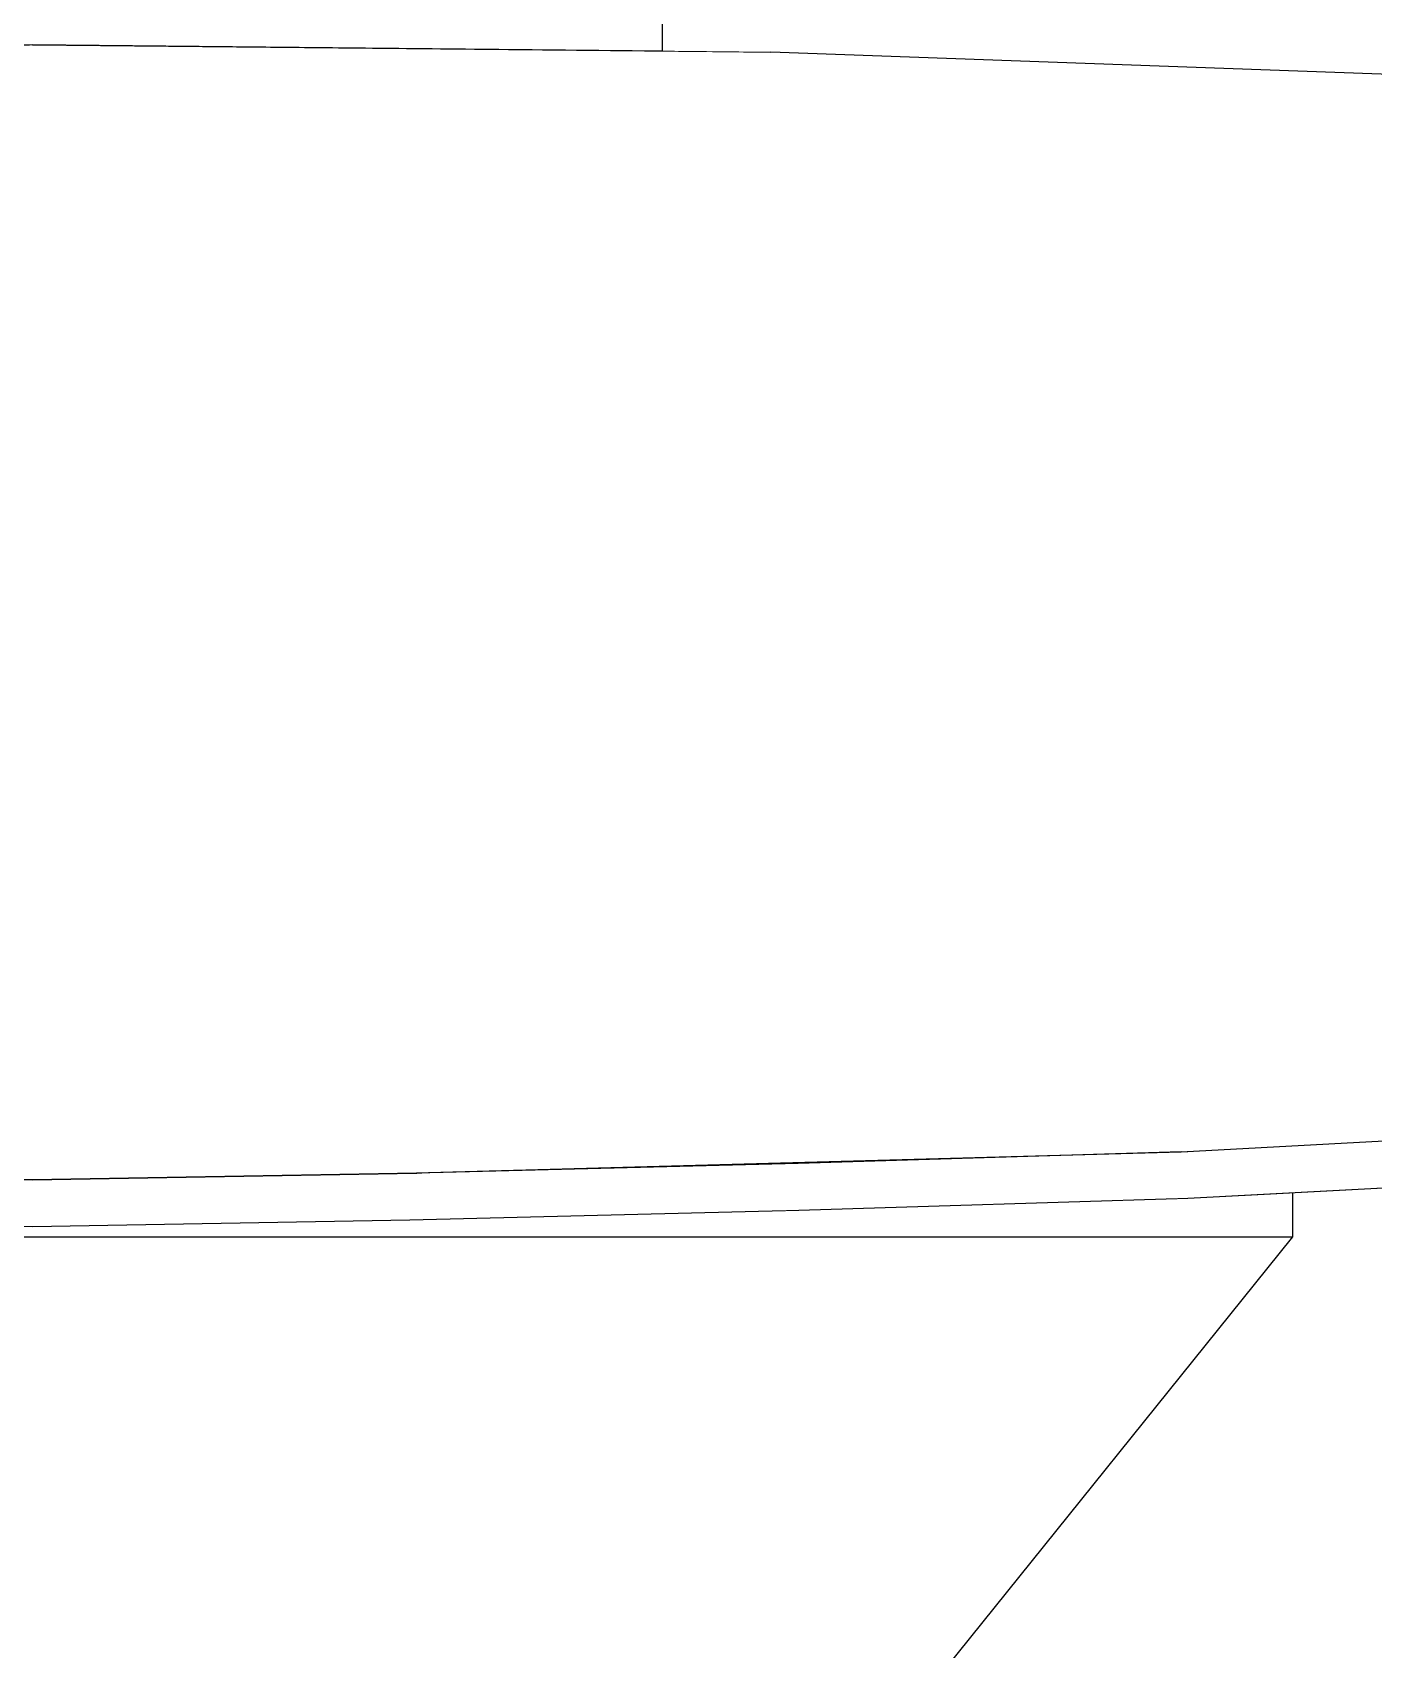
# Model space of a CAD drawing. Header units: millimetres. Extents: x 2336463 to 2579121, y 595385 to 778077.
# Drawn here: x 2525105.5 to 2525212.6, y 663878.2 to 664007.3 of the extents above; entities that cross this region are included whole.
import ezdxf

# ---------------------------------------------------------------- set-up
doc = ezdxf.new("R2010")
doc.units = ezdxf.units.MM
doc.header["$MEASUREMENT"] = 0
doc.linetypes.add('Wipeout_Contour', pattern=[1000, 0, -1000])
doc.layers.add('Интерьер - Мебель', color=7, linetype='Continuous')
doc.layers.add('Интерьер - Мебель_Ном._пера__62', color=7, linetype='Continuous', lineweight=25, true_color=0xaaaaaa)

msp = doc.modelspace()

# ---------------------------------------------------------------- wipeouts: each hides what was drawn before it
at = {"color": 254, "linetype": 'Wipeout_Contour', "lineweight": 0, "ltscale": 7832795.992355715}
msp.add_wipeout([(2525105.53, 664006.37), (2525048.76, 664005.78), (2525105.53, 664006.32)], dxfattribs=at).dxf.layer = 'Интерьер - Мебель'
at = {"color": 254, "linetype": 'Wipeout_Contour', "lineweight": 0, "ltscale": 7832768.784619404}
msp.add_wipeout([(2525105.53, 663973.47), (2525053.19, 663961.99), (2525105.53, 663959.96)], dxfattribs=at).dxf.layer = 'Интерьер - Мебель'

# ---------------------------------------------------------------- next in the draw order: wipeouts: each hides what was drawn before it
at = {"color": 254, "linetype": 'Wipeout_Contour', "lineweight": 0, "ltscale": 7832742.582712664}
msp.add_wipeout([(2525105.53, 664006.32), (2525048.76, 664005.78), (2525051.27, 663999.06)], dxfattribs=at).dxf.layer = 'Интерьер - Мебель'
at = {"color": 254, "linetype": 'Wipeout_Contour', "lineweight": 0, "ltscale": 7832723.809437251}
msp.add_wipeout([(2525053.95, 663974.75), (2525053.19, 663961.99), (2525105.53, 663973.47)], dxfattribs=at).dxf.layer = 'Интерьер - Мебель'
at = {"color": 254, "linetype": 'Wipeout_Contour', "lineweight": 0, "ltscale": 7832757.470912972}
msp.add_wipeout([(2525052.83, 663947.31), (2525105.53, 663959.96), (2525105.53, 663945)], dxfattribs=at).dxf.layer = 'Интерьер - Мебель'

# ---------------------------------------------------------------- next in the draw order: wipeouts: each hides what was drawn before it
at = {"color": 254, "linetype": 'Wipeout_Contour', "lineweight": 0, "ltscale": 7832906.765912654}
msp.add_wipeout([(2525105.53, 664006.37), (2525105.53, 664006.32), (2525162.3, 664005.78)], dxfattribs=at).dxf.layer = 'Интерьер - Мебель'
at = {"color": 254, "linetype": 'Wipeout_Contour', "lineweight": 0, "ltscale": 7832730.09429514}
msp.add_wipeout([(2525105.53, 663980.92), (2525053.95, 663974.75), (2525052.58, 663981.58)], dxfattribs=at).dxf.layer = 'Интерьер - Мебель'
at = {"color": 254, "linetype": 'Wipeout_Contour', "lineweight": 0, "ltscale": 7832712.308627241}
msp.add_wipeout([(2525052.83, 663947.31), (2525053.19, 663961.99), (2525105.53, 663959.96)], dxfattribs=at).dxf.layer = 'Интерьер - Мебель'
at = {"color": 254, "linetype": 'Wipeout_Contour', "lineweight": 0, "ltscale": 7832746.693942384}
msp.add_wipeout([(2525053.11, 663932.91), (2525105.53, 663945), (2525105.53, 663930.94)], dxfattribs=at).dxf.layer = 'Интерьер - Мебель'

# ---------------------------------------------------------------- next in the draw order: wipeouts: each hides what was drawn before it
at = {"color": 254, "linetype": 'Wipeout_Contour', "lineweight": 0, "ltscale": 7832962.487424888}
msp.add_wipeout([(2525164.49, 664005.77), (2525105.53, 664006.37), (2525162.3, 664005.78)], dxfattribs=at).dxf.layer = 'Интерьер - Мебель'
at = {"color": 254, "linetype": 'Wipeout_Contour', "lineweight": 0, "ltscale": 7832778.109210629}
msp.add_wipeout([(2525053.95, 663974.75), (2525105.53, 663980.92), (2525105.53, 663973.47)], dxfattribs=at).dxf.layer = 'Интерьер - Мебель'
at = {"color": 254, "linetype": 'Wipeout_Contour', "lineweight": 0, "ltscale": 7832701.0322695}
msp.add_wipeout([(2525053.11, 663932.91), (2525052.83, 663947.31), (2525105.53, 663945)], dxfattribs=at).dxf.layer = 'Интерьер - Мебель'
at = {"color": 254, "linetype": 'Wipeout_Contour', "lineweight": 0, "ltscale": 7832737.760604285}
msp.add_wipeout([(2525105.53, 663930.94), (2525053.85, 663920.67), (2525105.53, 663919.34)], dxfattribs=at).dxf.layer = 'Интерьер - Мебель'

# ---------------------------------------------------------------- next in the draw order: wipeouts: each hides what was drawn before it
at = {"color": 254, "linetype": 'Wipeout_Contour', "lineweight": 0, "ltscale": 7832900.801052384}
msp.add_wipeout([(2525105.53, 663999.97), (2525159.79, 663999.06), (2525105.53, 664006.32)], dxfattribs=at).dxf.layer = 'Интерьер - Мебель'
at = {"color": 254, "linetype": 'Wipeout_Contour', "lineweight": 0, "ltscale": 7832870.99572134}
msp.add_wipeout([(2525105.53, 663959.96), (2525157.87, 663961.99), (2525105.53, 663973.47)], dxfattribs=at).dxf.layer = 'Интерьер - Мебель'
at = {"color": 254, "linetype": 'Wipeout_Contour', "lineweight": 0, "ltscale": 7832691.653374542}
msp.add_wipeout([(2525053.11, 663932.91), (2525053.85, 663920.67), (2525105.53, 663930.94)], dxfattribs=at).dxf.layer = 'Интерьер - Мебель'

# ---------------------------------------------------------------- next in the draw order: wipeouts: each hides what was drawn before it
at = {"color": 254, "linetype": 'Wipeout_Contour', "lineweight": 0, "ltscale": 7832956.458830329}
msp.add_wipeout([(2525105.53, 664006.32), (2525159.79, 663999.06), (2525162.3, 664005.78)], dxfattribs=at).dxf.layer = 'Интерьер - Мебель'
at = {"color": 254, "linetype": 'Wipeout_Contour', "lineweight": 0, "ltscale": 7832923.876475796}
msp.add_wipeout([(2525105.53, 663973.47), (2525157.87, 663961.99), (2525157.11, 663974.75)], dxfattribs=at).dxf.layer = 'Интерьер - Мебель'
at = {"color": 254, "linetype": 'Wipeout_Contour', "lineweight": 0, "ltscale": 7832860.367415901}
msp.add_wipeout([(2525158.23, 663947.31), (2525105.53, 663945), (2525105.53, 663959.96)], dxfattribs=at).dxf.layer = 'Интерьер - Мебель'
at = {"color": 254, "linetype": 'Wipeout_Contour', "lineweight": 0, "ltscale": 7832705.10627095}
msp.add_wipeout([(2525105.53, 663919.34), (2525074.87, 663916.3), (2525053.85, 663920.67)], dxfattribs=at).dxf.layer = 'Интерьер - Мебель'

# ---------------------------------------------------------------- next in the draw order: wipeouts: each hides what was drawn before it
at = {"color": 254, "linetype": 'Wipeout_Contour', "lineweight": 0, "ltscale": 20887607.43288015}
msp.add_wipeout([(2525055.21, 664009.58), (2525055.21, 664005.86), (2525105.53, 664006.37), (2525155.85, 664005.86), (2525155.85, 664009.58), (2525153.82, 664009.44), (2525105.53, 664008.31), (2525057.24, 664009.44)], dxfattribs=at).dxf.layer = 'Интерьер - Мебель'
at = {"color": 254, "linetype": 'Wipeout_Contour', "lineweight": 0, "ltscale": 7833071.156321653}
msp.add_wipeout([(2525162.3, 664005.78), (2525217.37, 664003.86), (2525164.49, 664005.77)], dxfattribs=at).dxf.layer = 'Интерьер - Мебель'
at = {"color": 254, "linetype": 'Wipeout_Contour', "lineweight": 0, "ltscale": 7832914.527854523}
msp.add_wipeout([(2525158.23, 663947.31), (2525105.53, 663959.96), (2525157.87, 663961.99)], dxfattribs=at).dxf.layer = 'Интерьер - Мебель'
at = {"color": 254, "linetype": 'Wipeout_Contour', "lineweight": 0, "ltscale": 7832849.051521728}
msp.add_wipeout([(2525157.95, 663932.91), (2525105.53, 663930.94), (2525105.53, 663945)], dxfattribs=at).dxf.layer = 'Интерьер - Мебель'

# ---------------------------------------------------------------- next in the draw order: linework, layer by layer
at = {"layer": 'Интерьер - Мебель_Ном._пера__62', "color": 253, "linetype": 'Continuous', "lineweight": 25, "true_color": 0xaaaaaa}
for p, q in [((2525155.85, 664005.86), (2525155.85, 664009.58)), ((2525046.57, 664005.77), (2525105.53, 664006.37))]:
    msp.add_line(p, q, dxfattribs=at)

# ---------------------------------------------------------------- next in the draw order: wipeouts: each hides what was drawn before it
at = {"color": 254, "linetype": 'Wipeout_Contour', "lineweight": 0, "ltscale": 7833058.19729971}
msp.add_wipeout([(2525162.3, 664005.78), (2525159.79, 663999.06), (2525212.61, 663996.34)], dxfattribs=at).dxf.layer = 'Интерьер - Мебель'
at = {"color": 254, "linetype": 'Wipeout_Contour', "lineweight": 0, "ltscale": 7833024.641694069}
msp.add_wipeout([(2525211.24, 663964.68), (2525157.11, 663974.75), (2525157.87, 663961.99)], dxfattribs=at).dxf.layer = 'Интерьер - Мебель'
at = {"color": 254, "linetype": 'Wipeout_Contour', "lineweight": 0, "ltscale": 7832903.395196185}
msp.add_wipeout([(2525157.95, 663932.91), (2525105.53, 663945), (2525158.23, 663947.31)], dxfattribs=at).dxf.layer = 'Интерьер - Мебель'
at = {"color": 254, "linetype": 'Wipeout_Contour', "lineweight": 0, "ltscale": 7832838.698453814}
msp.add_wipeout([(2525105.53, 663919.34), (2525157.22, 663920.67), (2525105.53, 663930.94)], dxfattribs=at).dxf.layer = 'Интерьер - Мебель'

# ---------------------------------------------------------------- next in the draw order: wipeouts: each hides what was drawn before it
at = {"color": 254, "linetype": 'Wipeout_Contour', "lineweight": 0, "ltscale": 7833114.39642708}
msp.add_wipeout([(2525217.37, 664003.86), (2525162.3, 664005.78), (2525212.61, 663996.34)], dxfattribs=at).dxf.layer = 'Интерьер - Мебель'
at = {"color": 254, "linetype": 'Wipeout_Contour', "lineweight": 0, "ltscale": 7833077.705662258}
msp.add_wipeout([(2525209.64, 663976.81), (2525157.11, 663974.75), (2525211.24, 663964.68)], dxfattribs=at).dxf.layer = 'Интерьер - Мебель'
at = {"color": 254, "linetype": 'Wipeout_Contour', "lineweight": 0, "ltscale": 7833015.884915933}
msp.add_wipeout([(2525212.08, 663950.23), (2525157.87, 663961.99), (2525158.23, 663947.31)], dxfattribs=at).dxf.layer = 'Интерьер - Мебель'
at = {"color": 254, "linetype": 'Wipeout_Contour', "lineweight": 0, "ltscale": 7832892.074501697}
msp.add_wipeout([(2525105.53, 663930.94), (2525157.22, 663920.67), (2525157.95, 663932.91)], dxfattribs=at).dxf.layer = 'Интерьер - Мебель'

# ---------------------------------------------------------------- next in the draw order: linework, layer by layer
at = {"layer": 'Интерьер - Мебель_Ном._пера__62', "color": 253, "linetype": 'Continuous', "lineweight": 25, "true_color": 0xaaaaaa}
for p in [(2525105.53, 664006.37), (2525217.37, 664003.86)]:
    msp.add_line(p, (2525164.49, 664005.77), dxfattribs=at)

# ---------------------------------------------------------------- next in the draw order: wipeouts: each hides what was drawn before it
at = {"color": 254, "linetype": 'Wipeout_Contour', "lineweight": 0, "ltscale": 7832931.350542048}
msp.add_wipeout([(2525105.53, 663980.92), (2525158.48, 663981.58), (2525157.11, 663974.75)], dxfattribs=at).dxf.layer = 'Интерьер - Мебель'
at = {"color": 254, "linetype": 'Wipeout_Contour', "lineweight": 0, "ltscale": 7833070.784465082}
msp.add_wipeout([(2525157.87, 663961.99), (2525212.08, 663950.23), (2525211.24, 663964.68)], dxfattribs=at).dxf.layer = 'Интерьер - Мебель'
at = {"color": 254, "linetype": 'Wipeout_Contour', "lineweight": 0, "ltscale": 7833004.465531275}
msp.add_wipeout([(2525157.95, 663932.91), (2525211.72, 663935.5), (2525158.23, 663947.31)], dxfattribs=at).dxf.layer = 'Интерьер - Мебель'

# ---------------------------------------------------------------- next in the draw order: wipeouts: each hides what was drawn before it
at = {"color": 254, "linetype": 'Wipeout_Contour', "lineweight": 0, "ltscale": 7833013.966244966}
msp.add_wipeout([(2525157.11, 663974.75), (2525189.64, 663982.4), (2525158.48, 663981.58)], dxfattribs=at).dxf.layer = 'Интерьер - Мебель'
at = {"color": 254, "linetype": 'Wipeout_Contour', "lineweight": 0, "ltscale": 7833177.433621494}
msp.add_wipeout([(2525261.07, 663968.5), (2525209.64, 663976.81), (2525211.24, 663964.68)], dxfattribs=at).dxf.layer = 'Интерьер - Мебель'
at = {"color": 254, "linetype": 'Wipeout_Contour', "lineweight": 0, "ltscale": 7833060.423678931}
msp.add_wipeout([(2525212.08, 663950.23), (2525158.23, 663947.31), (2525211.72, 663935.5)], dxfattribs=at).dxf.layer = 'Интерьер - Мебель'
at = {"color": 254, "linetype": 'Wipeout_Contour', "lineweight": 0, "ltscale": 7832966.271345634}
msp.add_wipeout([(2525157.95, 663932.91), (2525157.22, 663920.67), (2525183.93, 663921.66)], dxfattribs=at).dxf.layer = 'Интерьер - Мебель'

# ---------------------------------------------------------------- next in the draw order: wipeouts: each hides what was drawn before it
at = {"color": 254, "linetype": 'Wipeout_Contour', "lineweight": 0, "ltscale": 7832878.838211578}
msp.add_wipeout([(2525157.11, 663974.75), (2525105.53, 663973.47), (2525105.53, 663980.92)], dxfattribs=at).dxf.layer = 'Интерьер - Мебель'
at = {"color": 254, "linetype": 'Wipeout_Contour', "lineweight": 0, "ltscale": 7833223.774062688}
msp.add_wipeout([(2525209.64, 663976.81), (2525261.07, 663968.5), (2525255.82, 663980.28)], dxfattribs=at).dxf.layer = 'Интерьер - Мебель'
at = {"color": 254, "linetype": 'Wipeout_Contour', "lineweight": 0, "ltscale": 7833172.213243542}
msp.add_wipeout([(2525263.7, 663955.14), (2525211.24, 663964.68), (2525212.08, 663950.23)], dxfattribs=at).dxf.layer = 'Интерьер - Мебель'
at = {"color": 254, "linetype": 'Wipeout_Contour', "lineweight": 0, "ltscale": 7833070.079877313}
msp.add_wipeout([(2525211.72, 663935.5), (2525183.93, 663921.66), (2525210.51, 663922.67)], dxfattribs=at).dxf.layer = 'Интерьер - Мебель'

# ---------------------------------------------------------------- next in the draw order: wipeouts: each hides what was drawn before it
at = {"color": 254, "linetype": 'Wipeout_Contour', "lineweight": 0, "ltscale": 7833134.06658319}
msp.add_wipeout([(2525229.55, 663983.53), (2525189.64, 663982.4), (2525209.64, 663976.81)], dxfattribs=at).dxf.layer = 'Интерьер - Мебель'
at = {"color": 254, "linetype": 'Wipeout_Contour', "lineweight": 0, "ltscale": 7833223.428078549}
msp.add_wipeout([(2525261.07, 663968.5), (2525211.24, 663964.68), (2525263.7, 663955.14)], dxfattribs=at).dxf.layer = 'Интерьер - Мебель'
at = {"color": 254, "linetype": 'Wipeout_Contour', "lineweight": 0, "ltscale": 7833022.498922228}
msp.add_wipeout([(2525211.72, 663935.5), (2525157.95, 663932.91), (2525183.93, 663921.66)], dxfattribs=at).dxf.layer = 'Интерьер - Мебель'

# ---------------------------------------------------------------- next in the draw order: wipeouts: each hides what was drawn before it
at = {"color": 254, "linetype": 'Wipeout_Contour', "lineweight": 0, "ltscale": 7833061.513985574}
msp.add_wipeout([(2525189.64, 663982.4), (2525157.11, 663974.75), (2525209.64, 663976.81)], dxfattribs=at).dxf.layer = 'Интерьер - Мебель'
at = {"color": 254, "linetype": 'Wipeout_Contour', "lineweight": 0, "ltscale": 7833161.247495763}
msp.add_wipeout([(2525212.08, 663950.23), (2525211.72, 663935.5), (2525263.37, 663940.62)], dxfattribs=at).dxf.layer = 'Интерьер - Мебель'
at = {"color": 254, "linetype": 'Wipeout_Contour', "lineweight": 0, "ltscale": 7832940.794548579}
msp.add_wipeout([(2525136.19, 663916.3), (2525183.93, 663921.66), (2525157.22, 663920.67)], dxfattribs=at).dxf.layer = 'Интерьер - Мебель'

# ---------------------------------------------------------------- next in the draw order: wipeouts: each hides what was drawn before it
at = {"color": 254, "linetype": 'Wipeout_Contour', "lineweight": 0, "ltscale": 7833197.521617852}
msp.add_wipeout([(2525209.64, 663976.81), (2525255.82, 663980.28), (2525229.55, 663983.53)], dxfattribs=at).dxf.layer = 'Интерьер - Мебель'
at = {"color": 254, "linetype": 'Wipeout_Contour', "lineweight": 0, "ltscale": 7833215.645825688}
msp.add_wipeout([(2525212.08, 663950.23), (2525263.37, 663940.62), (2525263.7, 663955.14)], dxfattribs=at).dxf.layer = 'Интерьер - Мебель'
at = {"color": 254, "linetype": 'Wipeout_Contour', "lineweight": 0, "ltscale": 7833121.520850925}
msp.add_wipeout([(2525211.72, 663935.5), (2525210.51, 663922.67), (2525235.47, 663924.43)], dxfattribs=at).dxf.layer = 'Интерьер - Мебель'

# ---------------------------------------------------------------- next in the draw order: wipeouts: each hides what was drawn before it
at = {"color": 254, "linetype": 'Wipeout_Contour', "lineweight": 0, "ltscale": 7833141.646780856}
msp.add_wipeout([(2525189.64, 663982.4), (2525229.55, 663983.53), (2525212.61, 663996.34)], dxfattribs=at).dxf.layer = 'Интерьер - Мебель'
at = {"color": 254, "linetype": 'Wipeout_Contour', "lineweight": 0, "ltscale": 7833176.952800817}
msp.add_wipeout([(2525211.72, 663935.5), (2525235.47, 663924.43), (2525263.37, 663940.62)], dxfattribs=at).dxf.layer = 'Интерьер - Мебель'
at = {"color": 254, "linetype": 'Wipeout_Contour', "lineweight": 0, "ltscale": 7833100.90957263}
msp.add_wipeout([(2525234.64, 663919.97), (2525197.25, 663917.97), (2525210.51, 663922.67)], dxfattribs=at).dxf.layer = 'Интерьер - Мебель'

# ---------------------------------------------------------------- next in the draw order: wipeouts: each hides what was drawn before it
at = {"color": 254, "linetype": 'Wipeout_Contour', "lineweight": 0, "ltscale": 7833022.526350548}
msp.add_wipeout([(2525159.79, 663999.06), (2525158.48, 663981.58), (2525189.64, 663982.4)], dxfattribs=at).dxf.layer = 'Интерьер - Мебель'
at = {"color": 254, "linetype": 'Wipeout_Contour', "lineweight": 0, "ltscale": 7832978.363398146}
msp.add_wipeout([(2525183.93, 663921.66), (2525136.19, 663916.3), (2525197.25, 663917.97)], dxfattribs=at).dxf.layer = 'Интерьер - Мебель'

# ---------------------------------------------------------------- next in the draw order: wipeouts: each hides what was drawn before it
at = {"color": 254, "linetype": 'Wipeout_Contour', "lineweight": 0, "ltscale": 7832939.903394876}
msp.add_wipeout([(2525159.79, 663999.06), (2525105.53, 663980.92), (2525158.48, 663981.58)], dxfattribs=at).dxf.layer = 'Интерьер - Мебель'
at = {"color": 254, "linetype": 'Wipeout_Contour', "lineweight": 0, "ltscale": 7833052.246190861}
msp.add_wipeout([(2525183.93, 663921.66), (2525210.51, 663922.67), (2525197.25, 663917.97)], dxfattribs=at).dxf.layer = 'Интерьер - Мебель'
at = {"color": 254, "linetype": 'Wipeout_Contour', "lineweight": 0, "ltscale": 7832864.203342533}
msp.add_wipeout([(2525105.53, 663919.34), (2525157.22, 663920.67), (2525136.19, 663916.3)], dxfattribs=at).dxf.layer = 'Интерьер - Мебель'

# ---------------------------------------------------------------- next in the draw order: wipeouts: each hides what was drawn before it
at = {"color": 254, "linetype": 'Wipeout_Contour', "lineweight": 0, "ltscale": 7832894.551753286}
msp.add_wipeout([(2525105.53, 663999.97), (2525105.53, 663980.92), (2525159.79, 663999.06)], dxfattribs=at).dxf.layer = 'Интерьер - Мебель'
at = {"color": 254, "linetype": 'Wipeout_Contour', "lineweight": 0, "ltscale": 7833138.969804147}
msp.add_wipeout([(2525210.51, 663922.67), (2525235.47, 663924.43), (2525234.64, 663919.97)], dxfattribs=at).dxf.layer = 'Интерьер - Мебель'
at = {"color": 254, "linetype": 'Wipeout_Contour', "lineweight": 0, "ltscale": 7832813.396898003}
msp.add_wipeout([(2525136.19, 663916.3), (2525105.53, 663915.72), (2525105.53, 663919.34)], dxfattribs=at).dxf.layer = 'Интерьер - Мебель'
at = {"color": 254, "linetype": 'Wipeout_Contour', "lineweight": 0, "ltscale": 7833004.625584479}
msp.add_wipeout([(2525173.64, 663917.25), (2525197.25, 663917.97), (2525173.81, 663917.33)], dxfattribs=at).dxf.layer = 'Интерьер - Мебель'

# ---------------------------------------------------------------- next in the draw order: wipeouts: each hides what was drawn before it
at = {"color": 254, "linetype": 'Wipeout_Contour', "lineweight": 0, "ltscale": 7833078.32971059}
msp.add_wipeout([(2525159.79, 663999.06), (2525189.64, 663982.4), (2525212.61, 663996.34)], dxfattribs=at).dxf.layer = 'Интерьер - Мебель'
at = {"color": 254, "linetype": 'Wipeout_Contour', "lineweight": 0, "ltscale": 7833122.270936823}
msp.add_wipeout([(2525197.25, 663917.97), (2525234.64, 663919.97), (2525234.64, 663917.61)], dxfattribs=at).dxf.layer = 'Интерьер - Мебель'
at = {"color": 254, "linetype": 'Wipeout_Contour', "lineweight": 0, "ltscale": 13054946.81214555}
msp.add_wipeout([(2525165.76, 663917.11), (2525165.81, 663917.01), (2525166.67, 663917.04), (2525173.64, 663917.25), (2525173.81, 663917.33)], dxfattribs=at).dxf.layer = 'Интерьер - Мебель'
at = {"color": 254, "linetype": 'Wipeout_Contour', "lineweight": 0, "ltscale": 7832760.281282212}
msp.add_wipeout([(2525093.78, 663915.93), (2525105.53, 663915.72), (2525093.81, 663915.94)], dxfattribs=at).dxf.layer = 'Интерьер - Мебель'
at = {"color": 254, "linetype": 'Wipeout_Contour', "lineweight": 0, "ltscale": 15665723.54512683}
msp.add_wipeout([(2525125.49, 663916.07), (2525136.22, 663916.26), (2525137.03, 663916.28), (2525137.02, 663916.32), (2525136.19, 663916.3), (2525125.53, 663916.1)], dxfattribs=at).dxf.layer = 'Интерьер - Мебель'

# ---------------------------------------------------------------- next in the draw order: wipeouts: each hides what was drawn before it
at = {"color": 254, "linetype": 'Wipeout_Contour', "lineweight": 0, "ltscale": 10443871.28466622}
msp.add_wipeout([(2525156.98, 663916.87), (2525137.02, 663916.32), (2525137.03, 663916.28), (2525157.27, 663916.8)], dxfattribs=at).dxf.layer = 'Интерьер - Мебель'
at = {"color": 254, "linetype": 'Wipeout_Contour', "lineweight": 0, "ltscale": 7833086.143395466}
msp.add_wipeout([(2525234.64, 663917.61), (2525197.25, 663915.62), (2525197.25, 663917.97)], dxfattribs=at).dxf.layer = 'Интерьер - Мебель'
at = {"color": 254, "linetype": 'Wipeout_Contour', "lineweight": 0, "ltscale": 7832723.14989052}
msp.add_wipeout([(2525105.53, 663915.72), (2525074.84, 663913.9), (2525074.84, 663916.26)], dxfattribs=at).dxf.layer = 'Интерьер - Мебель'

# ---------------------------------------------------------------- next in the draw order: wipeouts: each hides what was drawn before it
at = {"color": 254, "linetype": 'Wipeout_Contour', "lineweight": 0, "ltscale": 10443927.25569403}
msp.add_wipeout([(2525165.76, 663917.11), (2525156.98, 663916.87), (2525157.27, 663916.8), (2525165.81, 663917.01)], dxfattribs=at).dxf.layer = 'Интерьер - Мебель'
at = {"color": 254, "linetype": 'Wipeout_Contour', "lineweight": 0, "ltscale": 7833019.231916001}
msp.add_wipeout([(2525166.67, 663917.04), (2525197.25, 663915.62), (2525197.25, 663917.97)], dxfattribs=at).dxf.layer = 'Интерьер - Мебель'
at = {"color": 254, "linetype": 'Wipeout_Contour', "lineweight": 0, "ltscale": 7832750.987846864}
msp.add_wipeout([(2525074.84, 663913.9), (2525105.53, 663915.72), (2525105.53, 663913.37)], dxfattribs=at).dxf.layer = 'Интерьер - Мебель'

# ---------------------------------------------------------------- next in the draw order: wipeouts: each hides what was drawn before it
at = {"color": 254, "linetype": 'Wipeout_Contour', "lineweight": 0, "ltscale": 7832989.740525745}
msp.add_wipeout([(2525166.67, 663917.04), (2525166.67, 663914.68), (2525197.25, 663915.62)], dxfattribs=at).dxf.layer = 'Интерьер - Мебель'
at = {"color": 254, "linetype": 'Wipeout_Contour', "lineweight": 0, "ltscale": 7832804.717379212}
msp.add_wipeout([(2525105.53, 663915.72), (2525117.28, 663915.93), (2525117.25, 663915.94)], dxfattribs=at).dxf.layer = 'Интерьер - Мебель'
at = {"color": 254, "linetype": 'Wipeout_Contour', "lineweight": 0, "ltscale": 7832722.054967994}
msp.add_wipeout([(2525074.84, 663913.9), (2525105.53, 663913.37), (2525075.38, 663912.5)], dxfattribs=at).dxf.layer = 'Интерьер - Мебель'

# ---------------------------------------------------------------- next in the draw order: wipeouts: each hides what was drawn before it
at = {"color": 254, "linetype": 'Wipeout_Contour', "lineweight": 0, "ltscale": 7832929.985516153}
msp.add_wipeout([(2525136.22, 663916.26), (2525166.67, 663917.04), (2525166.67, 663914.68)], dxfattribs=at).dxf.layer = 'Интерьер - Мебель'
at = {"color": 254, "linetype": 'Wipeout_Contour', "lineweight": 0, "ltscale": 7833120.874957044}
msp.add_wipeout([(2525234.64, 663917.61), (2525197.25, 663915.62), (2525234.76, 663916.21)], dxfattribs=at).dxf.layer = 'Интерьер - Мебель'
at = {"color": 254, "linetype": 'Wipeout_Contour', "lineweight": 0, "ltscale": 10443771.33107306}
msp.add_wipeout([(2525125.53, 663916.1), (2525117.25, 663915.94), (2525117.28, 663915.93), (2525125.49, 663916.07)], dxfattribs=at).dxf.layer = 'Интерьер - Мебель'
at = {"color": 254, "linetype": 'Wipeout_Contour', "lineweight": 0, "ltscale": 7832750.234051271}
msp.add_wipeout([(2525105.53, 663911.99), (2525075.38, 663912.5), (2525105.53, 663913.37)], dxfattribs=at).dxf.layer = 'Интерьер - Мебель'

# ---------------------------------------------------------------- next in the draw order: linework, layer by layer
at = {"layer": 'Интерьер - Мебель_Ном._пера__62', "color": 253, "linetype": 'Continuous', "lineweight": 25, "true_color": 0xaaaaaa}
for q in [(2525234.64, 663919.97), (2525166.67, 663917.04)]:
    msp.add_line((2525197.25, 663917.97), q, dxfattribs=at)

# ---------------------------------------------------------------- next in the draw order: wipeouts: each hides what was drawn before it
at = {"color": 254, "linetype": 'Wipeout_Contour', "lineweight": 0, "ltscale": 7832900.618136471}
msp.add_wipeout([(2525166.67, 663914.68), (2525136.22, 663913.9), (2525136.22, 663916.26)], dxfattribs=at).dxf.layer = 'Интерьер - Мебель'
at = {"color": 254, "linetype": 'Wipeout_Contour', "lineweight": 0, "ltscale": 7833085.432446848}
msp.add_wipeout([(2525197.25, 663915.62), (2525197.79, 663914.24), (2525234.76, 663916.21)], dxfattribs=at).dxf.layer = 'Интерьер - Мебель'

# ---------------------------------------------------------------- next in the draw order: wipeouts: each hides what was drawn before it
at = {"color": 254, "linetype": 'Wipeout_Contour', "lineweight": 0, "ltscale": 7832840.898511043}
msp.add_wipeout([(2525105.53, 663915.72), (2525136.22, 663916.26), (2525136.22, 663913.9)], dxfattribs=at).dxf.layer = 'Интерьер - Мебель'
at = {"color": 254, "linetype": 'Wipeout_Contour', "lineweight": 0, "ltscale": 7833018.158555549}
msp.add_wipeout([(2525197.25, 663915.62), (2525166.67, 663914.68), (2525197.79, 663914.24)], dxfattribs=at).dxf.layer = 'Интерьер - Мебель'

# ---------------------------------------------------------------- next in the draw order: wipeouts: each hides what was drawn before it
at = {"color": 254, "linetype": 'Wipeout_Contour', "lineweight": 0, "ltscale": 7832811.312859474}
msp.add_wipeout([(2525136.22, 663913.9), (2525105.53, 663913.37), (2525105.53, 663915.72)], dxfattribs=at).dxf.layer = 'Интерьер - Мебель'
at = {"color": 254, "linetype": 'Wipeout_Contour', "lineweight": 0, "ltscale": 7832989.095923919}
msp.add_wipeout([(2525166.67, 663914.68), (2525166.73, 663913.28), (2525197.79, 663914.24)], dxfattribs=at).dxf.layer = 'Интерьер - Мебель'

# ---------------------------------------------------------------- next in the draw order: linework, layer by layer
at = {"layer": 'Интерьер - Мебель_Ном._пера__62', "color": 253, "linetype": 'Continuous', "lineweight": 25, "true_color": 0xaaaaaa}
for p, q in [((2525136.19, 663916.3), (2525197.25, 663917.97)), ((2525166.67, 663917.04), (2525136.22, 663916.26)), ((2525105.53, 663915.72), (2525074.84, 663916.26)), ((2525074.87, 663916.3), (2525105.53, 663915.72)), ((2525105.53, 663915.72), (2525136.19, 663916.3)), ((2525136.22, 663916.26), (2525105.53, 663915.72))]:
    msp.add_line(p, q, dxfattribs=at)

# ---------------------------------------------------------------- next in the draw order: wipeouts: each hides what was drawn before it
at = {"color": 254, "linetype": 'Wipeout_Contour', "lineweight": 0, "ltscale": 7832928.43507971}
msp.add_wipeout([(2525166.67, 663914.68), (2525166.73, 663913.28), (2525136.22, 663913.9)], dxfattribs=at).dxf.layer = 'Интерьер - Мебель'

# ---------------------------------------------------------------- next in the draw order: wipeouts: each hides what was drawn before it
at = {"color": 254, "linetype": 'Wipeout_Contour', "lineweight": 0, "ltscale": 7832898.88826347}
msp.add_wipeout([(2525135.68, 663912.5), (2525136.22, 663913.9), (2525166.73, 663913.28)], dxfattribs=at).dxf.layer = 'Интерьер - Мебель'

# ---------------------------------------------------------------- next in the draw order: wipeouts: each hides what was drawn before it
at = {"color": 254, "linetype": 'Wipeout_Contour', "lineweight": 0, "ltscale": 7832838.80480078}
msp.add_wipeout([(2525136.22, 663913.9), (2525135.68, 663912.5), (2525105.53, 663913.37)], dxfattribs=at).dxf.layer = 'Интерьер - Мебель'

# ---------------------------------------------------------------- next in the draw order: wipeouts: each hides what was drawn before it
at = {"color": 254, "linetype": 'Wipeout_Contour', "lineweight": 0, "ltscale": 7832809.52661799}
msp.add_wipeout([(2525105.53, 663911.99), (2525105.53, 663913.37), (2525135.68, 663912.5)], dxfattribs=at).dxf.layer = 'Интерьер - Мебель'

# ---------------------------------------------------------------- next in the draw order: wipeouts: each hides what was drawn before it
at = {"color": 254, "linetype": 'Wipeout_Contour', "lineweight": 0, "ltscale": 28720194.3766121}
msp.add_wipeout([(2525004.9, 663911.17), (2525206.16, 663911.17), (2525206.16, 663914.69), (2525197.79, 663914.24), (2525166.73, 663913.28), (2525135.68, 663912.5), (2525105.53, 663911.99), (2525075.38, 663912.5), (2525044.33, 663913.28), (2525013.27, 663914.24), (2525004.9, 663914.69)], dxfattribs=at).dxf.layer = 'Интерьер - Мебель'

# ---------------------------------------------------------------- next in the draw order: linework, layer by layer
at = {"layer": 'Интерьер - Мебель_Ном._пера__62', "color": 253, "linetype": 'Continuous', "lineweight": 25, "true_color": 0xaaaaaa}
for p, q in [((2525234.76, 663916.21), (2525197.79, 663914.24)), ((2525166.73, 663913.28), (2525135.68, 663912.5)), ((2525197.79, 663914.24), (2525166.73, 663913.28)), ((2525105.53, 663911.99), (2525075.38, 663912.5)), ((2525135.68, 663912.5), (2525105.53, 663911.99))]:
    msp.add_line(p, q, dxfattribs=at)

# ---------------------------------------------------------------- next in the draw order: wipeouts: each hides what was drawn before it
at = {"color": 254, "linetype": 'Wipeout_Contour', "lineweight": 0, "ltscale": 10443679.64259695}
msp.add_wipeout([(2525206.16, 663911.17), (2525004.9, 663911.17), (2525045.15, 663861.17), (2525165.91, 663861.17)], dxfattribs=at).dxf.layer = 'Интерьер - Мебель'

# ---------------------------------------------------------------- next in the draw order: linework, layer by layer
at = {"layer": 'Интерьер - Мебель_Ном._пера__62', "color": 253, "linetype": 'Continuous', "lineweight": 25, "true_color": 0xaaaaaa}
for p, q in [((2525206.16, 663911.17), (2525206.16, 663914.69)), ((2525004.9, 663911.17), (2525206.16, 663911.17)), ((2525165.91, 663861.17), (2525206.16, 663911.17))]:
    msp.add_line(p, q, dxfattribs=at)

doc.saveas('drawing.dxf')
